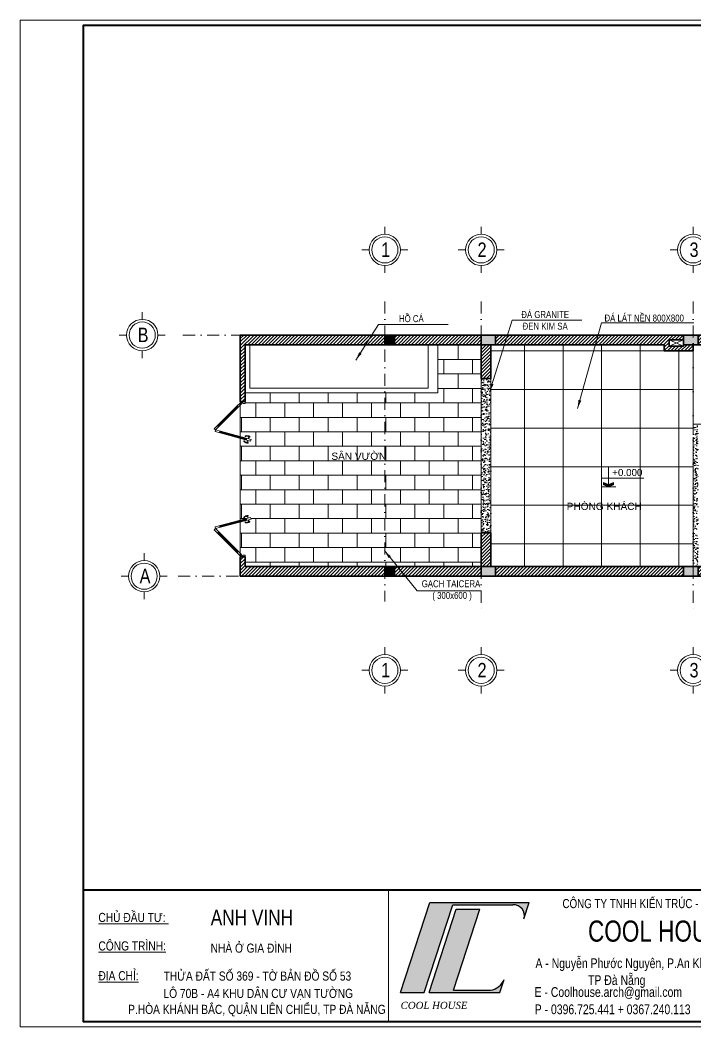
# Model space of a CAD drawing. Header units: inches. Extents: x 921646 to 2157952, y -92667 to 262089.
# Drawn here: x 1945408 to 1959434, y 79460 to 100338 of the extents above; entities that cross this region are included whole.
import ezdxf
from ezdxf.enums import TextEntityAlignment as Align

# ---------------------------------------------------------------- set-up
doc = ezdxf.new("R2010")
doc.units = ezdxf.units.IN
doc.header["$MEASUREMENT"] = 0
doc.linetypes.add('DASHDOT', pattern=[1, 0.5, -0.25, 0, -0.25])
doc.layers.get('0').update_dxf_attribs({"lineweight": 9})
doc.layers.get('DEFPOINTS').update_dxf_attribs({"lineweight": 9})
for name, color, linetype, lineweight in [('01-WALL', 10, 'Continuous', 35), ('04-TRUC', 40, 'DASHDOT', 9), ('09-DIMOUT', 251, 'Continuous', 9), ('12 LAT GACH', 46, 'Continuous', 13), ('13 TRICH DAN', 134, 'Continuous', 9), ('13-VATDUNG', 104, 'Continuous', 13), ('15 TEXT', 134, 'Continuous', 15), ('Cp Net Dam 0.25', 4, 'Continuous', 25), ('Cp Net Manh 0.15', 8, 'Continuous', 15), ('Cp Net Thep 0.40', 2, 'Continuous', 40), ('Cp Text 0.15', 3, 'Continuous', 15), ('dim', 252, 'Continuous', 9), ('HATCH', 244, 'Continuous', 0)]:
    doc.layers.add(name, color=color, linetype=linetype, lineweight=lineweight)
doc.layers.add('02-TEXT', color=7, linetype='Continuous')
doc.styles.add('ARIAL', font='arial.ttf')
doc.styles.add('C', font='VHARIAL.TTF')
doc.styles.add('CHU', font='arial.ttf')
doc.styles.add('IN', font='VHARIAL.TTF')
doc.styles.add('kt', font='VHELVCN.TTF')
doc.styles.add('Text', font='VKORIN.TTF')
doc.styles.add('VHELVEN', font='VHELVEN.TTF')
doc.styles.add('VNI-HELVE', font='VHELVEB.TTF', dxfattribs={"width": 0.8})
doc.dimstyles.new('VJC100', dxfattribs={"dimscale": 1.199999999999999, "dimtxt": 200, "dimasz": 100, "dimexe": 100, "dimexo": 0, "dimgap": 60, "dimtad": 1, "dimdec": 0, "dimlfac": -1, "dimzin": 9, "dimdsep": 46, "dimtxsty": 'CHU', "dimblk": 'ARCHTICK', "dimcen": 0.9, "dimdle": 100, "dimclrd": 251, "dimclre": 251, "dimclrt": 3, "dimadec": 0, "dimazin": 0, "dimtfac": 1, "dimtdec": 0, "dimtix": 1, "dimtmove": 2, "dimatfit": 3, "dimfxl": 500, "dimtolj": 1, "dimtzin": 0, "dimlwd": 13, "dimlwe": 9, "dimarcsym": 0})
pattern_1 = [(50, (0, 0), (143.4520365201507, -12.55042699651902), [15, -165]), (355, (0, 0), (-27.7502667226, 150.4384267400024), [12, -132]), (100.45144446, (11.9543362, -1.0458688), (115.7017693454224, 137.8879981937259), [12.74803839999999, -140.2284223999999]), (46.18420000000001, (0, 40), (213.4482661343145, -33.10385615861531), [22.5, -247.5]), (96.63563549000003, (17.787349, 37.2413386), (186.9323891348456, 194.8237201549101), [19.1220684, -210.3427519999999]), (351.18416399, (0, 40), (186.9323890109546, 194.823720053998), [18, -198.0000002]), (21, (20, 30), (119.3814104236923, -80.52377813306776), [15, -165]), (326, (20, 30), (48.66306638431634, 145.0300090093706), [12, -132]), (71.45144474, (29.94845080000001, 23.2896852), (168.0444753459942, 64.50623056127077), [12.748038, -140.2284224]), (37.5, (0, 0), (2.431971063458133, 66.5787707662623), [0, -130.4, 0, -134, 0, -132.5]), (7.499999999999999, (0, 0), (52.61390748842972, 78.88234237647205), [0, -76.39999999999999, 0, -127.4, 0, -50.5]), (327.5, (-44.59999999999999, 0), (106.7644872344818, -4.510974346875951), [0, -50, 0, -156, 0, -207]), (317.5, (-64.6, 0), (116.6372338684772, 20.02099646646354), [0, -65, 0, -103.6, 0, -147])]

# ---------------------------------------------------------------- blocks, each defined once
blk = doc.blocks.new('DDDD')
at = {"layer": '09-DIMOUT'}
h = blk.add_hatch(color=256, dxfattribs=at)
h.dxf.hatch_style = 1
h.paths.add_polyline_path([(1648737.565746326, 63343.11408242446), (1649037.565746326, 63343.11408242446), (1649037.565746326, 63543.11408242447), (1648737.565746326, 63543.11408242447)])
at = {"layer": '01-WALL'}
blk.add_lwpolyline([(1648737.565746326, 63343.11408242446), (1649037.565746326, 63343.11408242446), (1649037.565746326, 63543.11408242447), (1648737.565746326, 63543.11408242447)], close=True, dxfattribs=at)
blk = doc.blocks.new('luoi')
at = {"layer": '09-DIMOUT'}
h = blk.add_hatch(color=256, dxfattribs=at)
h.dxf.hatch_style = 1
h.paths.add_polyline_path([(1733121.796972134, 129394.2698898753), (1733321.796972134, 129394.2698898753), (1733321.796972134, 129594.2698898753), (1733121.796972134, 129594.2698898753)])
h = blk.add_hatch(color=256, dxfattribs=at)
h.dxf.hatch_style = 1
h.paths.add_polyline_path([(1733121.796972134, 124594.2698898753), (1733321.796972134, 124594.2698898753), (1733321.796972134, 124794.2698898754), (1733121.796972134, 124794.2698898754)])
at = {"layer": '01-WALL'}
for points in [[(1733121.796972134, 129594.2698898753), (1733321.796972134, 129594.2698898753), (1733321.796972134, 129394.2698898753), (1733121.796972134, 129394.2698898753)], [(1733121.796972134, 124794.2698898754), (1733321.796972134, 124794.2698898754), (1733321.796972134, 124594.2698898753), (1733121.796972134, 124594.2698898753)]]:
    blk.add_lwpolyline(points, close=True, dxfattribs=at)
at = {"layer": '04-TRUC', "ltscale": 500}
for p, q in [((1733121.796972134, 130292.804575899), (1733121.796972134, 124070.8389788333)), ((1735121.796972134, 130292.8045758989), (1735121.796972134, 123840.4633106815)), ((1739521.796972171, 130292.8045758962), (1739521.796972171, 123908.0378893815)), ((1728931.056137772, 129594.2698898765), (1752564.317258802, 129594.2698898765)), ((1728830.44380979, 124594.2698898753), (1752564.317258803, 124594.2698898753))]:
    blk.add_line(p, q, dxfattribs=at)
at = {"layer": '09-DIMOUT', "xscale": -1, "rotation": 180}
for p in [(86384.23122580745, 192937.3839723), (90584.2312258447, 192937.3839723022), (86384.23122580745, 188137.3839723), (90584.2312258447, 188137.3839723022)]:
    blk.add_blockref('DDDD', p, dxfattribs=at)
blk = doc.blocks.new('tương t1')
at = {"layer": '09-DIMOUT'}
h = blk.add_hatch(dxfattribs=at)
h.set_pattern_fill('ANSI31', color=256, scale=400)
h.set_pattern_definition([(45, (-219856.5716613932, -74351.74277061842), (-35.35533905932737, 35.35533905932738), [])])
h.paths.add_polyline_path([(1733121.796972134, 124794.2698898653), (1730221.796972227, 124794.269889862), (1730221.796972227, 124994.269889862), (1730121.796972228, 124994.269889862), (1730121.796972227, 124594.2698898753), (1733121.796972134, 124594.2698898753)])
h.paths.add_polyline_path([(1735121.796972134, 124794.2698898675), (1733321.796972134, 124794.2698898655), (1733321.796972134, 124594.2698898753), (1735121.796972134, 124594.2698898753)])
h.paths.add_polyline_path([(1735321.796972134, 125494.2698898759), (1735121.796972134, 125494.2698898759), (1735121.796972134, 124794.2698898754), (1735321.796972134, 124794.2698898754)])
h.paths.add_polyline_path([(1739321.796972171, 124794.2698898723), (1735421.796972134, 124794.2698898679), (1735421.796972134, 124594.2698898753), (1739321.796972171, 124594.2698898753)])
h.paths.add_polyline_path([(1742921.796972169, 124794.2698898764), (1742921.796972135, 124894.2698898753), (1742821.796972134, 124894.2698898753), (1742821.796972134, 124794.2698898754), (1742741.796972134, 124794.2698898754), (1742741.796972134, 124894.2698898753), (1742201.796972134, 124894.2698898753), (1742201.796972134, 124794.2698898754), (1742121.796972134, 124794.2698898754), (1742121.796972134, 124894.2698898753), (1742021.796972133, 124894.2698898753), (1742021.796972133, 124794.2698898754), (1739621.796972171, 124794.2698898726), (1739621.796972171, 124594.2698898753), (1742921.796972169, 124594.2698898753)])
h.paths.add_polyline_path([(1746521.796972135, 124794.2698898754), (1743221.796972169, 124794.2698898754), (1743221.796972169, 124594.2698898753), (1746521.796972135, 124594.2698898753)])
h.paths.add_polyline_path([(1751321.796972135, 124744.2698898753), (1751271.796972135, 124744.2698898753), (1751271.796972135, 125194.2698898754), (1751421.796972134, 125194.2698898754), (1751421.796972135, 124794.2698898763), (1751621.796972135, 124794.2698898763), (1751621.796972135, 125607.0386684031), (1751421.796972135, 125607.0386684031), (1751421.796972135, 125294.2698898754), (1751171.796972135, 125294.2698898754), (1751171.796972135, 124744.2698898753), (1748471.796972135, 124744.2698898753), (1748471.796972135, 125294.2698898753), (1748371.796972135, 125294.2698898753), (1748371.796972135, 124794.2698898754), (1746821.796972135, 124794.2698898754), (1746821.796972135, 124594.2698898753), (1751321.796972135, 124594.2698898753)])
h.paths.add_polyline_path([(1751621.796972135, 125994.2698898754), (1751421.796972135, 125994.2698898754), (1751421.796972135, 125607.0386684031), (1751621.796972135, 125607.0386684031)])
h.paths.add_polyline_path([(1751421.796972135, 126194.2698898753), (1751121.796972135, 126194.2698898753), (1751121.796972135, 126094.2698898753), (1751421.796972135, 126094.2698898753)])
h.paths.add_polyline_path([(1751621.796972135, 126294.2698898765), (1751521.796972135, 126294.2698898764), (1751521.796972135, 126194.2698898754), (1751621.796972135, 126194.2698898754)])
h.paths.add_polyline_path([(1750521.796972135, 126194.2698898753), (1750121.796972135, 126194.2698898753), (1750121.796972135, 126294.2698898753), (1750021.796972135, 126294.2698898753), (1750021.796972135, 126194.2698898753), (1747821.796972135, 126194.2698898753), (1747821.796972135, 126094.2698898753), (1748371.796972135, 126094.2698898754), (1748371.796972135, 125994.2698898753), (1748471.796972135, 125994.2698898754), (1748471.796972135, 126094.2698898754), (1750521.796972135, 126094.2698898753)])
h.paths.add_polyline_path([(1746821.796972135, 129394.2698898764), (1746721.796972135, 129394.2698898764), (1746721.796972135, 126094.2698898753), (1746921.796972135, 126094.2698898754), (1746921.796972135, 126194.2698898754), (1746821.796972135, 126194.2698898753), (1746821.796972135, 126794.2698898753), (1746821.796972135, 126894.2698898754)])
h.paths.add_polyline_path([(1750121.796972135, 127494.2698898754), (1750021.796972135, 127494.2698898753), (1750021.796972135, 127194.2698898753), (1750121.796972135, 127194.2698898753)])
h.paths.add_polyline_path([(1750121.796972135, 129394.2698898764), (1751321.796972135, 129394.2698898765), (1751321.796972135, 129594.2698898765), (1746821.796972135, 129594.2698898765), (1746821.796972135, 129444.2698898764), (1750021.796972135, 129444.2698898764), (1750021.796972134, 128894.2698898753), (1750121.796972134, 128894.2698898754)])
h.paths.add_polyline_path([(1751621.796972135, 129394.2698898763), (1751521.796972135, 129394.2698898763), (1751521.796972135, 127194.2698898764), (1751621.796972135, 127194.2698898764)])
h.paths.add_polyline_path([(1746521.796972135, 129594.2698898765), (1743221.796972169, 129594.2698898765), (1743221.796972169, 129394.2698898765), (1746521.796972135, 129394.2698898764)])
h.paths.add_polyline_path([(1742921.796972169, 129594.2698898765), (1739621.796972171, 129594.2698898765), (1739621.796972171, 129394.2698898765), (1742921.796972169, 129394.2698898765)])
h.paths.add_polyline_path([(1739021.796972169, 129494.2698898776), (1739321.796972171, 129494.2698898776), (1739321.796972171, 129594.2698898765), (1735421.796972134, 129594.2698898765), (1735421.796972134, 129394.2698898765), (1738921.796972169, 129394.2698898765), (1738921.796972169, 129264.2698898764), (1739521.796972169, 129264.2698898764), (1739521.796972169, 129394.2698898776), (1739321.796972169, 129394.2698898776), (1739321.796972169, 129364.2698898765), (1739021.796972169, 129364.2698898765)])
h.paths.add_polyline_path([(1735121.796972134, 129594.2698898765), (1733321.796972134, 129594.2698898765), (1733321.796972134, 129394.2698898765), (1735121.796972134, 129394.2698898765)])
h.paths.add_polyline_path([(1735321.796972134, 129394.2698898765), (1735121.796972134, 129394.2698898765), (1735121.796972134, 128694.4570196686), (1735321.796972134, 128694.2698898759)])
h.paths.add_polyline_path([(1733121.796972134, 129594.2698898765), (1730121.796972227, 129594.2698898765), (1730121.796972227, 128213.8774187928), (1730221.796972227, 128213.6902890001), (1730221.796972227, 129394.2698898765), (1733121.796972134, 129394.2698898765)])
at = {"layer": '01-WALL'}
for p, q in [((1730121.796972227, 129594.2698898765), (1751621.796972135, 129594.2698898765)), ((1730121.796972227, 128213.8774187928), (1730121.796972227, 129594.2698898765)), ((1739321.796972169, 129494.2698898776), (1739021.796972169, 129494.2698898776)), ((1739021.796972169, 129494.2698898775), (1739021.796972169, 129364.2698898765)), ((1730221.796972227, 129394.2698898765), (1738921.796972169, 129394.2698898765)), ((1730221.796972227, 128213.6902890002), (1730221.796972227, 129394.2698898765)), ((1735121.796972134, 129394.2698898765), (1735121.796972134, 128694.2698898759)), ((1735321.796972134, 129394.2698898753), (1735321.796972134, 128694.2698898759)), ((1738921.796972169, 129394.2698898776), (1738921.796972169, 129264.2698898764)), ((1739521.796972169, 129264.2698898764), (1738921.796972169, 129264.2698898764)), ((1739321.796972169, 129364.2698898765), (1739021.796972169, 129364.2698898765)), ((1739321.796972169, 129394.2698898754), (1739321.796972169, 129364.2698898765)), ((1739521.796972169, 129264.2698898764), (1739521.796972169, 129394.2698898765)), ((1739521.796972169, 129394.2698898765), (1746777.357175283, 129394.2698898764)), ((1735321.796972134, 128694.2698898759), (1735121.796972134, 128694.2698898759)), ((1730221.796972227, 128213.6902890001), (1730121.796972227, 128213.8774187928)), ((1735121.796972134, 125494.2698898759), (1735121.796972134, 124794.2698898754)), ((1735321.796972134, 125494.2698898759), (1735121.796972134, 125494.2698898759)), ((1735321.796972134, 125494.2698898759), (1735321.796972134, 124794.2698898754)), ((1730121.796972227, 124594.2698898753), (1730121.796972228, 124994.3502182395)), ((1730221.796972227, 124994.269889862), (1730121.796972227, 124994.3502182395)), ((1730221.796972227, 124794.2698898754), (1730221.796972227, 124994.2698898619)), ((1730221.796972227, 124794.269889862), (1742021.796972133, 124794.2698898754)), ((1751621.796972135, 124594.2698898753), (1730121.796972227, 124594.2698898753))]:
    blk.add_line(p, q, dxfattribs=at)
at = {"layer": '09-DIMOUT'}
for p, q in [((1739021.796972169, 129364.2698898765), (1739321.796972169, 129494.2698898764)), ((1739321.796972169, 129364.2698898765), (1739021.796972169, 129494.2698898776)), ((1735321.796972134, 128694.2698898759), (1735121.796972134, 128694.4570196686))]:
    blk.add_line(p, q, dxfattribs=at)
blk = doc.blocks.new('jajaj')
at = {"layer": '13-VATDUNG'}
for p, q in [((1736071.633876825, 149909.6716552582), (1735719.296331255, 149557.3341096796)), ((1736078.360637683, 149902.806840394), (1735726.092119115, 149550.5383218189)), ((1736087.490326338, 149893.8144280853), (1735735.084531425, 149541.4086331647)), ((1736094.286114198, 149887.0186402246), (1735741.880319285, 149534.612845304)), ((1736240.348948501, 149280.0184357617), (1735759.04691054, 149408.9829281543)), ((1736242.742086856, 149289.326920255), (1735761.534341536, 149418.2661470109)), ((1736246.152423006, 149301.6794220828), (1735764.75715471, 149430.6688954687)), ((1736248.639854002, 149310.9626409393), (1735767.244585705, 149439.952114325)), ((1736283.430999593, 149268.5288104758), (1736273.559342125, 149231.6872832529)), ((1736291.439297434, 149266.3829935364), (1736281.567639966, 149229.5414663139)), ((1736291.708892368, 149299.4223268898), (1736301.488602461, 149335.9207018388)), ((1736299.717190208, 149297.2765099506), (1736309.496900302, 149333.7748848994))]:
    blk.add_line(p, q, dxfattribs=at)
for points in [[(1736095.985061163, 149902.3091629114), (1736087.490326338, 149893.8144280853), (1736094.286114198, 149887.0186402246), (1736163.582578754, 149956.3151047823), (1736140.929952551, 149978.9677309852), (1736071.564849822, 149909.6026282548), (1736078.360637683, 149902.806840394), (1736086.924010681, 149911.3702133928)], [(1736186.742967573, 149965.9010643187), (1736231.839043474, 149965.9010643184), (1736231.839043474, 149998.5677309853), (1736140.92995255, 149998.5677309853), (1736140.929952551, 149978.9677309852), (1736186.742967573, 149978.9677309854)], [(1735741.880319285, 149534.612845304), (1735735.084531425, 149541.4086331647), (1735726.589796598, 149532.9138983386), (1735717.528746117, 149541.97494882), (1735726.092119115, 149550.5383218189), (1735719.296331255, 149557.3341096796), (1735649.931228526, 149487.9690069491), (1735672.583854729, 149465.3163807463)], [(1735767.244585705, 149439.952114325), (1735764.75715471, 149430.6688954687), (1735753.153131139, 149433.7781842135), (1735749.836556477, 149421.4005590707), (1735761.534341536, 149418.2661470109), (1735759.04691054, 149408.9829281543), (1735664.292418076, 149434.3723178906), (1735672.583854729, 149465.3163807463)], [(1736257.756446577, 149298.570133338), (1736246.152423006, 149301.6794220828), (1736248.639854002, 149310.9626409393), (1736343.300584979, 149285.5983745181), (1736335.009148326, 149254.6543116621), (1736240.254655861, 149280.0437013985), (1736242.742086856, 149289.326920255), (1736254.439871915, 149286.1925081954)]]:
    blk.add_lwpolyline(points, close=True, dxfattribs=at)
for points in [[(1736217.77727917, 149258.5166738582, -0.4688742666035933), (1736218.833561489, 149246.5845544846, 0.2082523865541172), (1736263.833546199, 149234.2933024173), (1736291.807792296, 149226.7976257664), (1736289.099117804, 149216.6887149455, -0.211763790124491), (1736205.89611353, 149249.8175907133, -0.7651428789192614)], [(1736246.646050572, 149350.3821768248, -0.4688742666035938), (1736239.765223564, 149340.5767994858, -0.7651428789192551), (1736233.825373865, 149354.0510092993, -0.2117637901244911), (1736322.445727122, 149341.1399551734), (1736319.737052632, 149331.0310443523), (1736291.762806535, 149338.5267210031, 0.208252386554109)]]:
    blk.add_lwpolyline(points, format="xyb", close=True, dxfattribs=at)
blk = doc.blocks.new('cao do')
at = {"layer": '15 TEXT'}
h = blk.add_hatch(color=256, dxfattribs=at)
h.dxf.hatch_style = 1
h.paths.add_polyline_path([(155.0488123993345, 47.1744000000035), (261.1912123991861, 89.63135999993627), (261.1912123991861, 42.45696000000551), (155.0488123993345, 7.27596e-11), (48.90641239948308, 42.45696000001072), (48.90641239948307, 89.6313599999415)])
for p, q in [((0, 181.4449592430174), (911.3167457881427, 181.4449592430174)), ((0, 0), (310.0976247983053, 0))]:
    blk.add_line(p, q, dxfattribs=at)
blk.add_lwpolyline([(155.048812399189, 423.6398799869638), (155.0488123993345, 47.17440000000351)], dxfattribs=at)
blk.add_lwpolyline([(155.0488123993345, 47.1744000000035), (261.1912123991861, 89.63135999993627), (261.1912123991861, 42.45696000000551), (155.0488123993345, 7.27596e-11), (48.90641239948308, 42.45696000001072), (48.90641239948307, 89.6313599999415)], close=True, dxfattribs=at)
at = {"layer": '15 TEXT', "color": 3, "style": 'ARIAL'}
blk.add_attdef('%%P0,000', text='', height=150, dxfattribs=at).set_placement((558.4898163990365, 306.6680831773265), align=Align.MIDDLE_CENTER)
blk = doc.blocks.new('A$C788F0ACE')
at = {"layer": 'Cp Net Manh 0.15', "linetype": 'Continuous'}
for p, q in [((0, 300.0000000000582), (0, 440.0000000023864)), ((-300, 0), (-440.0000000027939, 0)), ((300, 0), (440.0000000018626, 0)), ((0, -300), (0, -440.0000000023283))]:
    blk.add_line(p, q, dxfattribs=at)
for radius in [300, 250]:
    blk.add_circle((0, 0), radius, dxfattribs=at)
at = {"layer": 'Cp Text 0.15', "color": 7, "linetype": 'Continuous', "style": 'VHELVEN'}
blk.add_attdef('TRUC', text='', height=280.0000000046566, dxfattribs=at).set_placement((94.0908639702925, 0.9700787446345486), align=Align.MIDDLE_CENTER)
blk = doc.blocks.new('dim')
at = {"layer": 'Cp Text 0.15'}
ref = blk.add_blockref('A$C788F0ACE', (1952978.368633527, 205712.9039640159), dxfattribs=dict(at, xscale=1.086778053933425, yscale=1.086778053933425, zscale=1.086778053933425, rotation=180))
ref.add_attrib('TRUC', '1', dxfattribs={"layer": '0', "color": 3, "height": 300, "style": 'VNI-HELVE', "width": 0.8}).set_placement((1952996.168786611, 205716.2465824003), align=Align.MIDDLE_CENTER)
ref = blk.add_blockref('A$C788F0ACE', (1954978.368633527, 205712.903964016), dxfattribs=dict(at, xscale=1.086778053933425, yscale=1.086778053933425, zscale=1.086778053933425, rotation=180))
ref.add_attrib('TRUC', '2', dxfattribs={"layer": '0', "color": 3, "height": 300, "style": 'VNI-HELVE', "width": 0.8}).set_placement((1954996.168786611, 205716.2465824004), align=Align.MIDDLE_CENTER)
ref = blk.add_blockref('A$C788F0ACE', (1959378.368633564, 205712.903964016), dxfattribs=dict(at, xscale=1.086778053933425, yscale=1.086778053933425, zscale=1.086778053933425, rotation=180))
ref.add_attrib('TRUC', '3', dxfattribs={"layer": '0', "color": 3, "height": 300, "style": 'VNI-HELVE', "width": 0.8}).set_placement((1959396.168786648, 205716.2465824004), align=Align.MIDDLE_CENTER)
ref = blk.add_blockref('A$C788F0ACE', (1947942.526725259, 203946.0126604949), dxfattribs=dict(at, xscale=1.086778053933425, yscale=1.086778053933425, zscale=1.086778053933425, rotation=180))
ref.add_attrib('TRUC', 'B', dxfattribs={"layer": '0', "color": 3, "height": 300, "style": 'VNI-HELVE', "width": 0.8}).set_placement((1947960.326878343, 203949.3552788793), align=Align.MIDDLE_CENTER)
ref = blk.add_blockref('A$C788F0ACE', (1947982.526725259, 198946.0126604938), dxfattribs=dict(at, xscale=1.086778053933425, yscale=1.086778053933425, zscale=1.086778053933425, rotation=180))
ref.add_attrib('TRUC', 'A', dxfattribs={"layer": '0', "color": 3, "height": 300, "style": 'VNI-HELVE', "width": 0.8}).set_placement((1948000.326878343, 198949.3552788782), align=Align.MIDDLE_CENTER)
ref = blk.add_blockref('A$C788F0ACE', (1952978.368633527, 196993.7894221015), dxfattribs=dict(at, xscale=1.086778053933425, yscale=1.086778053933425, zscale=1.086778053933425, rotation=180))
ref.add_attrib('TRUC', '1', dxfattribs={"layer": '0', "color": 3, "height": 300, "style": 'VNI-HELVE', "width": 0.8}).set_placement((1952996.168786611, 196997.1320404859), align=Align.MIDDLE_CENTER)
ref = blk.add_blockref('A$C788F0ACE', (1954978.368633527, 196993.7894221016), dxfattribs=dict(at, xscale=1.086778053933425, yscale=1.086778053933425, zscale=1.086778053933425, rotation=180))
ref.add_attrib('TRUC', '2', dxfattribs={"layer": '0', "color": 3, "height": 300, "style": 'VNI-HELVE', "width": 0.8}).set_placement((1954996.168786611, 196997.132040486), align=Align.MIDDLE_CENTER)
ref = blk.add_blockref('A$C788F0ACE', (1959378.368633564, 196993.7894221016), dxfattribs=dict(at, xscale=1.086778053933425, yscale=1.086778053933425, zscale=1.086778053933425, rotation=180))
ref.add_attrib('TRUC', '3', dxfattribs={"layer": '0', "color": 3, "height": 300, "style": 'VNI-HELVE', "width": 0.8}).set_placement((1959396.168786648, 196997.132040486), align=Align.MIDDLE_CENTER)
blk = doc.blocks.new('Khung Ht dep')
at = {"layer": 'HATCH'}
h = blk.add_hatch(color=256, dxfattribs=at)
h.dxf.hatch_style = 1
h.paths.add_polyline_path([(9412.16641371022, 2368.547838170867), (9878.379250898724, 2368.547838170867), (10440.36884031025, 4097.746574817225), (11626.00768027524, 4097.746574817225, -0.5089840274268919), (11841.83237579907, 3821.229853683849), (11946.11029963754, 4142.085003962129), (9988.56599259237, 4142.085003962129)])
h.paths.add_polyline_path([(9971.621818338988, 2368.547838170867), (11369.71072075702, 2368.547838170867), (11453.03013516124, 2624.915267107805, -0.2626384298813271), (11185.76875607413, 2412.886267315655), (10452.2446450002, 2412.886267315655), (10971.004265995, 4009.069716527331), (10504.79142880416, 4009.069716527331)], flags=17)
blk.add_line((9172.586375665385, 4391.667746693245), (9172.586375665385, 1791.667746693565))
at = {"layer": 'Cp Net Dam 0.25'}
for p, q in [((9412.16641371022, 2368.547838169558), (9988.56599259237, 4142.085003960353)), ((9878.379250898724, 2368.547838169558), (10440.36884031025, 4097.746574815915)), ((9971.621818338988, 2368.547838169558), (10504.79142880416, 4009.069716526574)), ((9988.565992590738, 4142.085003960353), (11946.11029963754, 4142.085003960353)), ((10440.36884031025, 4097.746574815915), (11626.00767870294, 4097.746574815915)), ((10452.2446450002, 2412.886267314665), (10971.004265995, 4009.069716526574)), ((10504.79142880416, 4009.069716526574), (10971.004265995, 4009.069716526574)), ((11841.83237626101, 3821.229855105456), (11946.11029963754, 4142.085003960353)), ((11369.71072075702, 2368.547838169558), (11453.03013515961, 2624.915267101489)), ((10452.2446450002, 2412.886267314665), (11185.7687561952, 2412.886267314665)), ((9412.16641371022, 2368.547838169558), (9878.379250898724, 2368.547838169558)), ((9971.621818338988, 2368.547838169558), (11369.71072075702, 2368.547838169558))]:
    blk.add_line(p, q, dxfattribs=at)
for centre, radius, start, end in [((11633.2877009015, 3880.94344749974), 216.9253205929694, 344.0217412899964, 91.92320967648286), ((11131.49523906479, 2755.752978129342), 347.1357026200438, 278.9949080396938, 337.8578032008598)]:
    blk.add_arc(centre, radius, start, end, dxfattribs=at)
at = {"layer": 'Cp Net Thep 0.40', "color": 106}
blk.add_line((3162.398055380676, 4391.667746693245), (30380.39805538137, 4391.667746693245), dxfattribs=at)
at = {"layer": 'Cp Net Thep 0.40', "color": 106, "flags": 128}
blk.add_lwpolyline([(30380.39805538137, 21414.66774669322), (30380.39805538137, 1791.667746693099), (3162.398055380676, 1791.667746693099), (3162.398055380676, 21414.66774669322)], close=True, dxfattribs=at)
at = {"layer": 'DEFPOINTS', "ltscale": 100}
blk.add_lwpolyline([(30430.39805538347, 1691.667746693157), (30430.39805538347, 21514.6677466931), (1912.398055381607, 21514.6677466931), (1912.398055381607, 1691.667746693157)], close=True, dxfattribs=at)
at = {"layer": 'Cp Net Manh 0.15', "insert": (9412.16641370859, 2185.077340423072), "char_height": 140.7225534379809, "width": 1957.544307099105, "attachment_point": 1, "rotation": 359.9995850537109, "style": 'kt'}
blk.add_mtext('\\pxqd;{\\fTimes New Roman|b0|i1|c0|p18;COOL HOUSE}', dxfattribs=at)
at = {"layer": 'Cp Text 0.15', "color": 8, "style": 'Text', "width": 0.8000000016960145}
for s, height, p in [('COÂNG TY TNHH KIEÁN TRUÙC - XAÂY DÖÏNG', 180.2301306865658, (12601.67360411281, 4029.712530756078)), ('COOL HOUSE', 415.2670869254227, (13104.49665480642, 3369.476016157336)), ('A - Nguyeãn Phöôùc Nguyeân, P.An Kheâ, Q.Thanh Kheâ', 192.2532809839921, (12069.23977355216, 2848.562616348936)), ('TP Ñaø Naüng', 192.2532809839921, (13105.20430194423, 2516.029923117399)), ('E - Coolhouse.arch@gmail.com', 192.2532809839921, (12052.07624637871, 2281.507736674452)), ('P - 0396.725.441 + 0367.240.113', 192.2532809839921, (12055.03091814765, 1941.122602992167))]:
    blk.add_text(s, height=height, dxfattribs=at).set_placement(p)
at = {"layer": 'Cp Text 0.15', "color": 7, "ltscale": 100, "style": 'IN', "width": 0.8}
for s, height, p in [('%%uchñ ®Çu t\xad: ', 179.9999999999863, (3455.360423584469, 3755.908921240101)), ('ANH VINH', 304.199999999977, (5668.784383758437, 3693.631351007353, -32415.85055049046)), ('%%Uc«ng tr×nh:', 179.9999999999863, (3455.360423584469, 3195.522590048961)), ('nhµ ë gia ®×nh', 179.9999999999863, (5666.825631782878, 3151.706470299716, -32415.85055049046)), ('%%U®Þa chØ:', 179.9999999999863, (3455.360423584469, 2608.766632562009)), ('thöa ®Êt sè 369 - tê b¶n ®å sè 53', 179.9999999999863, (4740.576260142028, 2601.752019974287, -32415.85055049046)), ('l« 70b - a4 khu d©n c\xad v¹n t\xadêng ', 179.9999999999863, (4737.977723331656, 2260.327781527507, -32415.85055049046)), ('p.hßa kh¸nh b¾c, quËn liªn chiÓu, tp ®µ n½ng', 179.9999999999863, (4041.417644482804, 1945.794924783055, -32415.85055049046))]:
    blk.add_text(s, height=height, dxfattribs=at).set_placement(p)
blk = doc.blocks.new('_ArchTick')
at = {"layer": 'dim', "const_width": 0.15}
blk.add_lwpolyline([(0.1999999999989086, 0.1999999999998181), (-0.2000000000007276, -0.2000000000002728)], dxfattribs=at)

msp = doc.modelspace()

# ---------------------------------------------------------------- hatches: boundary and pattern name
at = {"layer": '09-DIMOUT'}
h = msp.add_hatch(dxfattribs=at)
h.set_pattern_fill('AR-CONC', color=256, scale=20)
h.set_pattern_definition(pattern_1)
h.paths.add_polyline_path([(1955178.368633527, 92906.73995711446), (1954978.368633527, 92906.73995711446), (1954978.368633527, 89706.73995711446), (1955178.368633527, 89706.73995711446)])
h = msp.add_hatch(dxfattribs=at)
h.set_pattern_fill('AR-CONC', color=256, scale=20)
h.set_pattern_definition(pattern_1)
h.paths.add_polyline_path([(1959478.368633561, 90406.73995711574), (1959478.368633561, 91956.73995711528), (1959378.368633564, 91956.73995711528), (1959378.368633564, 89006.73995711617), (1959478.368633562, 89006.73995711617)])
at = {"layer": '12 LAT GACH'}
h = msp.add_hatch(dxfattribs=at)
h.set_pattern_fill('AR-B816', color=256, scale=37.5)
h.set_pattern_definition([(0, (0, 0), (0, 300), []), (90, (0, 0), (-300, 300), [300, -300])])
h.paths.add_polyline_path([(1954978.368633527, 93606.73995711507), (1954078.368633527, 93606.73995711507), (1954078.368633527, 92606.73995711505), (1952978.368633527, 92606.73995711505), (1952978.368633527, 89006.73995711392), (1953178.368633528, 89006.73995711392), (1954978.368633527, 89006.73995711392)])
h.paths.add_polyline_path([(1952978.368633527, 92606.73995711505), (1950078.368633621, 92606.73995711505), (1950078.368633621, 92426.16035623878), (1950078.369132547, 92426.07984857883), (1950078.591820443, 92426.07984857883), (1950078.591820443, 92390.14651524517), (1950028.986136952, 92390.14651524549), (1950028.986136952, 92404.51984857896), (1949978.591820427, 92404.51984857864), (1950003.509709251, 92379.60195975547), (1949978.36863362, 92354.46088412414), (1949978.368633617, 91701.52091147691), (1950097.072712024, 91669.71424952819), (1950201.199516098, 91641.81355646485), (1950192.07893578, 91607.7750873233), (1950144.137201533, 91620.621036299), (1950133.293276584, 91580.15095744022), (1950144.557444147, 91577.13273283804), (1950141.577902206, 91566.01293093502, -0.1965645448555827), (1950055.159527955, 91597.53317707723, -1.188324394783317), (1950063.123879708, 91612.02368573894, -0.4688742666042079), (1950064.285790259, 91598.89835442806, 0.2602557164238633), (1950126.066530691, 91588.41688509381), (1950135.328073907, 91622.98143493239), (1950087.848994068, 91635.7034160333), (1949978.368633616, 91665.03859020467), (1949978.368633608, 89967.84101820136), (1950087.72952915, 89997.14418184661), (1950191.855748957, 90025.0447183561), (1950200.976329275, 89991.00624921455), (1950153.034595028, 89978.16030023876), (1950163.79227613, 89938.0120877949), (1950175.056443694, 89941.03031239689), (1950178.035985633, 89929.91051049376, -0.1965645448543462), (1950087.435355108, 89913.9986572583, -1.18832439481389), (1950087.087431719, 89930.52998175003, -0.4688742666046088), (1950094.656341428, 89919.74406667711, 0.2602557164255306), (1950153.400766774, 89941.55721818273), (1950144.225467404, 89975.79990160566), (1950096.849525201, 89963.10555615123), (1949978.368633608, 89931.35869692898), (1949978.368633605, 89278.13573474807), (1950003.286522428, 89253.21784592394), (1949978.368633605, 89228.29995710078), (1950028.762950129, 89228.29995710043), (1950028.76295013, 89242.67329043392), (1950078.368633621, 89242.67329043424), (1950078.36863362, 89206.73995710057), (1950078.36863362, 89006.73995710057), (1952978.368633527, 89006.73995710384)])
h.paths.add_polyline_path([(1950141.354715384, 90066.80687474439), (1950144.334257325, 90055.68707284136), (1950113.562586618, 90047.44182852542, 0.2082523865541255), (1950064.062603437, 90033.92145125131, -0.4688742666037437), (1950062.900692886, 90020.79611994047, -1.188324394774861), (1950054.936341133, 90035.28662860222, -0.1965645448554947)], flags=16)
h.paths.add_polyline_path([(1950175.279630516, 91691.78949328253), (1950155.206335329, 91697.16811651754), (1950153.623953596, 91691.26258749668, 0.2602557164256496), (1950094.87952825, 91713.07573900229, -0.4688742666037462), (1950087.310618541, 91702.28982392939, -1.188324394796486), (1950087.65854193, 91718.82114842114, -0.1965645448539154), (1950178.259172456, 91702.90929518564)], flags=16)
h.paths.add_polyline_path([(1951840.5862679, 91167.52741127925), (1953034.293634885, 91167.52741127925), (1953034.293634885, 91465.12290923284), (1951840.5862679, 91465.12290923284)], flags=9)

# ---------------------------------------------------------------- linework, layer by layer
at = {"layer": '09-DIMOUT'}
for p, q in [((1950178.368633621, 92706.73995711505), (1950178.36863362, 93606.73995711509)), ((1953878.368633527, 92706.73995711505), (1953878.368633527, 93606.73995711507)), ((1954078.368633527, 92606.73995711505), (1954078.368633527, 93606.73995711507)), ((1955878.368633527, 89006.73995709892), (1955878.368633527, 93606.73995710722)), ((1956678.368633527, 89006.73995709892), (1956678.368633527, 93606.73995710722)), ((1957478.368633528, 89006.73995709892), (1957478.368633528, 93606.73995710722)), ((1958278.368633527, 89006.73995709892), (1958278.368633527, 93606.73995710722)), ((1955178.368633527, 93476.73995710615), (1959378.368633561, 93476.73995710551)), ((1959078.368633528, 89006.73995709892), (1959078.368633528, 93476.73995711506)), ((1954978.368633527, 89706.73995711446), (1954978.368633527, 92906.73995711449)), ((1950178.368633621, 92706.73995711505), (1953878.368633527, 92706.73995711505)), ((1950078.368633621, 92606.73995711505), (1954078.368633527, 92606.73995711505)), ((1955178.368633527, 92676.73995710621), (1959378.368633561, 92676.73995710551)), ((1949978.368633605, 89217.51995710067), (1949978.36863362, 92426.34748603142)), ((1955178.368633527, 91876.73995710621), (1959378.368633565, 91876.73995710551)), ((1959378.36863356, 91686.73995711542), (1959378.368633562, 89006.7399571112)), ((1955178.368633527, 91076.73995710621), (1959378.368633564, 91076.73995710554)), ((1955178.368633527, 90276.73995710621), (1959378.368633565, 90276.73995710551)), ((1955178.368633527, 89476.73995710623), (1959378.368633564, 89476.73995710548))]:
    msp.add_line(p, q, dxfattribs=at)
msp.add_lwpolyline([(1955178.368633527, 92906.73995711446), (1954978.368633527, 92906.73995711446), (1954978.368633527, 89706.73995711446), (1955178.368633527, 89706.73995711446)], close=True, dxfattribs=at)
at = {"layer": '13-VATDUNG'}
for p, q in [((1959378.368633562, 93606.73995711518), (1959378.36863356, 91956.73995711528)), ((1960378.368633563, 91956.73995711534), (1959378.368633562, 91956.73995711528))]:
    msp.add_line(p, q, dxfattribs=at)

# ---------------------------------------------------------------- block references
at = {"layer": '09-DIMOUT'}
for name, p in [('dim', (0, -110139.2727033798)), ('luoi', (219856.5716613932, -35787.52993276142)), ('tương t1', (219856.5716613932, -35787.52993276142))]:
    msp.add_blockref(name, p, dxfattribs=at)
at = {"layer": '13-VATDUNG', "xscale": 1.1, "yscale": 1.1, "zscale": 1.1}
msp.add_blockref('jajaj', (40223.56887262108, -72572.34465550506), dxfattribs=at)
at = {"layer": '13-VATDUNG', "xscale": -1.1, "yscale": 1.1, "zscale": 1.1, "rotation": 180}
msp.add_blockref('jajaj', (40223.3456857987, 254205.1644611847), dxfattribs=at)
at = {"layer": '15 TEXT', "xscale": 0.9671879849873873, "yscale": 0.9671879849873873, "zscale": 0.9671879849873873}
msp.add_blockref('cao do', (1957471.468474036, 90660.66840144886), dxfattribs=at).add_auto_attribs({'%%P0,000': '+0.000'})
at = {"layer": 'Cp Net Manh 0.15', "xscale": 1.05319564237593, "yscale": 1.05319564237593, "zscale": 1.05319564237593}
msp.add_blockref('Khung Ht dep', (1943393.421609639, 77678.81569224827), dxfattribs=at)

# ---------------------------------------------------------------- texts
at = {"layer": '02-TEXT', "style": 'C'}
for s, p in [('S¢N V¦êN', (1952437.439951393, 91219.68464183858)), ('PHßNG KH¸CH', (1957532.617471693, 90179.30695513859)), ('PHßNG KH¸CH', (1957532.617471693, 90179.30695513076))]:
    msp.add_text(s, height=150, dxfattribs=at).set_placement(p, align=Align.CENTER)
at = {"layer": '13 TRICH DAN', "char_height": 145, "attachment_point": 8, "style": 'IN'}
for s, insert in [('{\\fArial|b0|i0|c0|p34;\\W0.8;HỒ CÁ}', (1953528.156202138, 94073.10277536674)), ('{\\fArial|b0|i0|c0|p34;\\W0.8;ĐÁ GRANITE\\PĐEN KIM SA}', (1956305.823965068, 93916.74417433667)), ('{\\fArial|b0|i0|c0|p34;\\W0.8;ĐÁ LÁT NỀN 800X800}', (1958361.714037129, 94085.24150243326)), ('{\\fArial|b0|i0|c0|p34;\\W0.8;GẠCH TAICERA \\P ( 300x600 ) }', (1954351.640448314, 88291.77221500064))]:
    msp.add_mtext(s, dxfattribs=dict(at, insert=insert))

# ---------------------------------------------------------------- leaders
at = {"layer": '13 TRICH DAN'}
for points in [[(1952375.126477559, 93284.42429280897), (1952845.634106179, 94029.03034110901), (1954290.572811179, 94029.03034110901)], [(1955152.79424049, 92624.95037457894), (1955623.30186911, 94115.66884427893), (1957068.240574109, 94115.66884427893)], [(1956977.649581346, 92280.97165650241), (1957477.887050149, 94060.03317643325), (1959390.481524491, 94060.03317643325)], [(1952967.892124135, 89339.29092694313), (1953646.447384121, 88499.41221274323), (1954985.849585314, 88499.41221274323)]]:
    msp.add_leader(points, dimstyle='VJC100', override={"dimasz": 150, "dimtad": 0}, dxfattribs=at)

doc.saveas('drawing.dxf')
